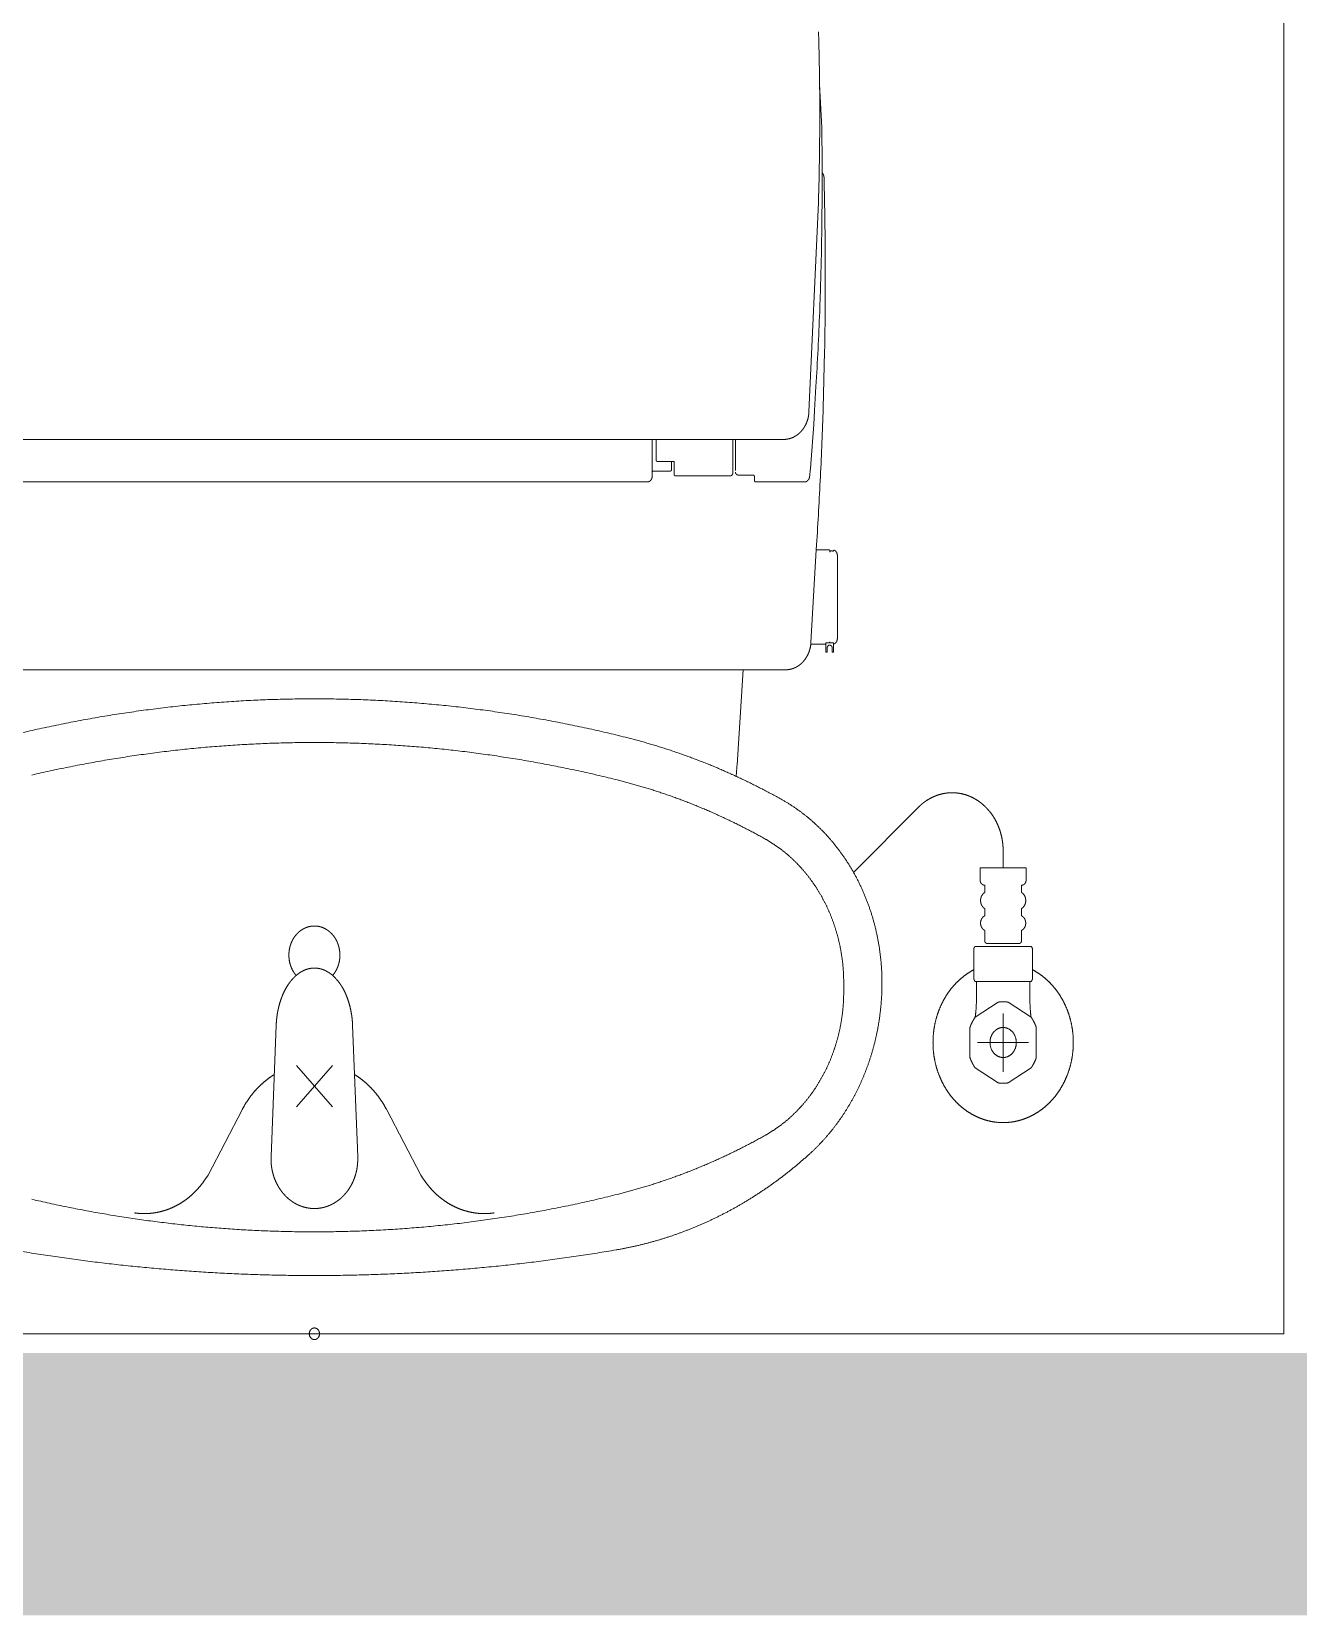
# Model space of a CAD drawing. Header units: millimetres. Extents: x -376000 to 292178, y -193032 to 188048.
# Drawn here: x -133282 to -132847, y -108181 to -107638 of the extents above; entities that cross this region are included whole.
import ezdxf

# ---------------------------------------------------------------- set-up
doc = ezdxf.new("R2010")
doc.units = ezdxf.units.MM
doc.layers.add('02_既存平面-内部建具・サッシ', color=7, linetype='Continuous', lineweight=18)
doc.layers.add('_区分表-C_A：塗（壁）-2 (2D)', color=7, linetype='Continuous', lineweight=5)
doc.layers.add('03_0.15', color=7, linetype='Continuous', lineweight=15, true_color=0x990099)
doc.layers.add('08_ハッチ・色', color=7, linetype='Continuous', lineweight=5, true_color=0x888888)

# ---------------------------------------------------------------- blocks, each defined once
blk = doc.blocks.new('グループ-417')
at = {"layer": '03_0.15'}
for p, q in [((-133010.69, -107670.88), (-133011.42, -107655.86)), ((-133010.57, -107680.87), (-133010.62, -107673.41)), ((-133010.57, -107681.86), (-133010.57, -107680.87)), ((-133010.57, -107685.29), (-133010.57, -107681.86)), ((-133010.57, -107686.27), (-133010.57, -107685.29)), ((-133010.56, -107689.71), (-133010.57, -107686.27)), ((-133015.07, -107768.31), (-133011.83, -107696.53)), ((-133010.15, -107767.04), (-133009.7, -107747.59)), ((-133013.2, -107767.86), (-133012.67, -107759.58)), ((-133013.38, -107772.56), (-133013.2, -107767.86)), ((-133014.41, -107786.06), (-133013.38, -107772.56)), ((-133023.81, -107777.73), (-133345.6, -107777.73)), ((-133068.83, -107777.73), (-133068.83, -107790.31)), ((-133067.45, -107784.83), (-133067.45, -107777.73)), ((-133041.2, -107789.22), (-133041.2, -107777.73)), ((-133040.29, -107785.3), (-133040.26, -107781.38)), ((-133040.26, -107781.38), (-133040.26, -107777.73)), ((-133061.33, -107785.33), (-133067.02, -107785.33)), ((-133062.2, -107788.06), (-133062.2, -107785.33)), ((-133061.33, -107789.72), (-133061.33, -107785.33)), ((-133040.29, -107785.3), (-133040.29, -107786.34)), ((-133040.29, -107786.34), (-133040.29, -107787.16)), ((-133040.29, -107787.16), (-133040.28, -107788.37)), ((-133184.7, -107792.31), (-133300.2, -107792.31)), ((-133070.58, -107792.31), (-133184.7, -107792.31)), ((-133068.39, -107788.56), (-133062.64, -107788.56)), ((-133042.08, -107790.22), (-133060.89, -107790.22)), ((-133039.4, -107789.93), (-133034.2, -107789.96)), ((-133033.77, -107790.46), (-133033.77, -107791.8)), ((-133016.61, -107792.3), (-133033.33, -107792.3)), ((-133012.55, -107815.53), (-133012.46, -107813.9)), ((-133014.39, -107847.41), (-133012.55, -107815.53)), ((-133012.55, -107815.53), (-133008.22, -107815.53)), ((-133007.95, -107815.82), (-133007.95, -107816.33)), ((-133007.52, -107815.98), (-133007.08, -107815.98)), ((-133005.33, -107817.52), (-133005.33, -107845.99)), ((-133009.27, -107847.49), (-133008.22, -107847.49)), ((-133009.27, -107847.49), (-133009.27, -107847.98)), ((-133007.08, -107847.49), (-133007.69, -107847.49)), ((-133006.64, -107847.92), (-133006.64, -107847.42)), ((-133009.27, -107847.98), (-133014.44, -107847.98)), ((-133009.27, -107847.98), (-133009.27, -107850.65)), ((-133009.27, -107850.65), (-133008.83, -107850.65)), ((-133008.83, -107850.65), (-133008.83, -107849.28)), ((-133007.08, -107849.28), (-133007.08, -107850.65)), ((-133007.08, -107850.65), (-133006.64, -107850.65)), ((-133006.64, -107850.65), (-133006.64, -107847.92)), ((-133306.42, -107856.72), (-133184.7, -107856.72)), ((-133184.7, -107856.72), (-133023.12, -107856.72)), ((-133039.75, -107889.32), (-133037.67, -107856.72)), ((-132999.77, -107926.21), (-132977.52, -107903.85)), ((-132948.46, -107918.85), (-132948.46, -107924.6)), ((-132956.34, -107928.85), (-132956.34, -107924.6)), ((-132940.59, -107924.6), (-132956.34, -107924.6)), ((-132940.59, -107928.85), (-132940.59, -107924.6)), ((-132954.8, -107933.09), (-132954.8, -107930.59)), ((-132942.12, -107933.09), (-132942.12, -107930.59)), ((-132954.8, -107941.08), (-132954.8, -107938.58)), ((-132942.12, -107941.08), (-132942.12, -107938.58)), ((-132954.8, -107949.57), (-132954.8, -107946.07)), ((-132943.12, -107950.57), (-132953.8, -107950.57)), ((-132942.12, -107949.57), (-132942.12, -107946.07)), ((-132958.52, -107962.77), (-132958.52, -107952.35)), ((-132954.24, -107951.57), (-132958.14, -107951.57)), ((-132942.69, -107951.57), (-132954.24, -107951.57)), ((-132938.78, -107951.57), (-132942.69, -107951.57)), ((-132938.4, -107962.77), (-132938.4, -107952.35)), ((-133003.15, -107967.05), (-133003.15, -107964.05)), ((-132938.78, -107963.55), (-132958.14, -107963.55)), ((-132957.63, -107969.34), (-132957.63, -107963.55)), ((-132939.29, -107969.43), (-132939.29, -107963.55)), ((-132958.03, -107975.84), (-132950.21, -107970.69)), ((-132946.71, -107970.69), (-132938.89, -107975.84)), ((-132948.46, -107994.55), (-132948.46, -107974.58)), ((-133197.81, -107978.6), (-133199.57, -108023.72)), ((-133171.61, -107978.6), (-133169.85, -108023.72)), ((-132959.84, -107989.72), (-132959.84, -107979.34)), ((-132937.09, -107979.34), (-132937.09, -107989.72)), ((-132939.71, -107984.56), (-132957.21, -107984.56)), ((-133178.52, -107992.45), (-133190.9, -108006.57)), ((-133178.52, -108006.57), (-133190.9, -107992.45)), ((-132950.21, -107998.37), (-132958.09, -107993.18)), ((-132938.84, -107993.18), (-132946.71, -107998.37)), ((-133209.51, -108007.59), (-133221.2, -108029.97)), ((-133159.91, -108007.59), (-133148.22, -108029.97)), ((-133221.2, -108029.97), (-133222.06, -108031.26)), ((-133148.22, -108029.97), (-133147.36, -108031.26))]:
    blk.add_line(p, q, dxfattribs=at)
at = {"layer": '03_0.15', "flags": 128}
for points in [[(-133011.42, -107655.86, 0.002353), (-133011.56, -107646.88, 0.002353), (-133011.79, -107637.91)], [(-133011.83, -107696.53, 0.00533), (-133011.41, -107676.2, 0.005329), (-133011.42, -107655.86)], [(-133010.62, -107673.41, 0.003761), (-133010.65, -107672.15, 0.003762), (-133010.69, -107670.88)], [(-133011.39, -107734, 0.004655), (-133010.77, -107711.86, 0.004654), (-133010.56, -107689.71)], [(-133009.7, -107747.59, 0.005404), (-133009.48, -107717.8, 0.005404), (-133009.9, -107688.01)], [(-133012.67, -107759.58, 0.002602), (-133011.96, -107746.79, 0.002601), (-133011.39, -107734)], [(-133012.46, -107813.9, 0.003334), (-133011.15, -107790.48, 0.003333), (-133010.15, -107767.04)], [(-133014.88, -107790.6, 0.005928), (-133014.62, -107788.33, 0.005919), (-133014.41, -107786.06)], [(-133040.07, -107893.23, 0.0036), (-133039.9, -107891.28, 0.003598), (-133039.75, -107889.32)]]:
    blk.add_lwpolyline(points, format="xyb", dxfattribs=at)
at = {"layer": '03_0.15'}
for points, knots in [([(-133009.9, -107688.01), (-133009.9, -107687.89), (-133009.93, -107687.65), (-133009.97, -107687.41), (-133010.04, -107687.18), (-133010.13, -107686.95), (-133010.23, -107686.74), (-133010.35, -107686.54), (-133010.49, -107686.35), (-133010.57, -107686.27)], [0, 0, 0, 0.125008, 0.250014, 0.375019, 0.500022, 0.625022, 0.750019, 0.875011, 1, 1, 1]), ([(-133023.81, -107777.73), (-133023.39, -107777.73), (-133022.98, -107777.69), (-133022.57, -107777.64), (-133022.16, -107777.55), (-133021.75, -107777.47), (-133021.36, -107777.33), (-133020.96, -107777.2), (-133020.57, -107777.03), (-133020.19, -107776.85), (-133019.82, -107776.64), (-133019.45, -107776.42), (-133019.1, -107776.17), (-133018.75, -107775.91), (-133018.43, -107775.62), (-133018.1, -107775.33), (-133017.8, -107775), (-133017.5, -107774.68), (-133017.22, -107774.32), (-133016.95, -107773.97), (-133016.71, -107773.58), (-133016.47, -107773.2), (-133016.26, -107772.79), (-133016.05, -107772.38), (-133015.87, -107771.96), (-133015.7, -107771.53), (-133015.56, -107771.08), (-133015.42, -107770.64), (-133015.32, -107770.18), (-133015.22, -107769.72), (-133015.16, -107769.25), (-133015.1, -107768.78), (-133015.07, -107768.31)], [0, 0, 0, 0.062489, 0.062489, 0.124979, 0.124979, 0.18747, 0.18747, 0.249961, 0.249961, 0.312455, 0.312455, 0.37495, 0.37495, 0.437447, 0.437447, 0.499946, 0.499946, 0.562447, 0.562447, 0.62495, 0.62495, 0.687455, 0.687455, 0.749962, 0.749962, 0.81247, 0.81247, 0.874979, 0.874979, 0.937489, 0.937489, 1, 1, 1]), ([(-133067.45, -107784.83), (-133067.45, -107784.86), (-133067.45, -107784.91), (-133067.44, -107784.96), (-133067.43, -107785), (-133067.41, -107785.05), (-133067.39, -107785.09), (-133067.37, -107785.13), (-133067.34, -107785.17), (-133067.31, -107785.2), (-133067.28, -107785.24), (-133067.24, -107785.26), (-133067.2, -107785.29), (-133067.16, -107785.3), (-133067.12, -107785.32), (-133067.08, -107785.33), (-133067.04, -107785.33), (-133067.02, -107785.33)], [0, 0, 0, 0.062511, 0.125021, 0.18753, 0.250039, 0.312546, 0.375051, 0.437555, 0.500056, 0.562555, 0.625052, 0.687547, 0.750041, 0.812532, 0.875022, 0.937511, 1, 1, 1]), ([(-133070.58, -107792.31), (-133070.49, -107792.31), (-133070.32, -107792.29), (-133070.15, -107792.25), (-133069.99, -107792.19), (-133069.83, -107792.12), (-133069.68, -107792.02), (-133069.53, -107791.91), (-133069.4, -107791.79), (-133069.28, -107791.65), (-133069.17, -107791.5), (-133069.08, -107791.34), (-133068.99, -107791.16), (-133068.93, -107790.98), (-133068.88, -107790.79), (-133068.84, -107790.6), (-133068.83, -107790.41), (-133068.83, -107790.31)], [0, 0, 0, 0.062489, 0.124978, 0.187468, 0.249959, 0.312453, 0.374948, 0.437445, 0.499944, 0.562445, 0.624949, 0.687454, 0.749961, 0.81247, 0.874979, 0.937489, 1, 1, 1]), ([(-133068.39, -107788.56), (-133068.41, -107788.56), (-133068.46, -107788.56), (-133068.5, -107788.57), (-133068.54, -107788.59), (-133068.58, -107788.61), (-133068.62, -107788.63), (-133068.65, -107788.66), (-133068.69, -107788.69), (-133068.72, -107788.72), (-133068.74, -107788.76), (-133068.77, -107788.8), (-133068.79, -107788.84), (-133068.8, -107788.89), (-133068.82, -107788.94), (-133068.82, -107788.99), (-133068.83, -107789.03), (-133068.83, -107789.06)], [0, 0, 0, 0.062489, 0.124978, 0.187468, 0.249959, 0.312453, 0.374948, 0.437445, 0.499944, 0.562445, 0.624949, 0.687454, 0.749961, 0.81247, 0.874979, 0.937489, 1, 1, 1]), ([(-133062.64, -107788.56), (-133062.62, -107788.56), (-133062.58, -107788.55), (-133062.54, -107788.54), (-133062.5, -107788.53), (-133062.46, -107788.51), (-133062.42, -107788.49), (-133062.38, -107788.46), (-133062.35, -107788.43), (-133062.32, -107788.4), (-133062.29, -107788.36), (-133062.27, -107788.32), (-133062.25, -107788.27), (-133062.23, -107788.23), (-133062.22, -107788.18), (-133062.21, -107788.13), (-133062.2, -107788.08), (-133062.2, -107788.06)], [0, 0, 0, 0.062489, 0.124978, 0.187468, 0.249959, 0.312453, 0.374948, 0.437445, 0.499944, 0.562445, 0.624949, 0.687454, 0.749961, 0.81247, 0.874979, 0.937489, 1, 1, 1]), ([(-133061.33, -107789.72), (-133061.33, -107789.74), (-133061.33, -107789.79), (-133061.32, -107789.84), (-133061.3, -107789.89), (-133061.29, -107789.93), (-133061.27, -107789.97), (-133061.24, -107790.02), (-133061.22, -107790.05), (-133061.19, -107790.09), (-133061.15, -107790.12), (-133061.12, -107790.15), (-133061.08, -107790.17), (-133061.04, -107790.19), (-133061, -107790.2), (-133060.96, -107790.21), (-133060.91, -107790.22), (-133060.89, -107790.22)], [0, 0, 0, 0.062511, 0.125021, 0.18753, 0.250039, 0.312546, 0.375051, 0.437555, 0.500056, 0.562555, 0.625052, 0.687547, 0.750041, 0.812532, 0.875022, 0.937511, 1, 1, 1]), ([(-133042.08, -107790.22), (-133042.04, -107790.22), (-133041.95, -107790.21), (-133041.87, -107790.19), (-133041.78, -107790.16), (-133041.7, -107790.12), (-133041.63, -107790.08), (-133041.56, -107790.02), (-133041.49, -107789.96), (-133041.43, -107789.89), (-133041.38, -107789.81), (-133041.33, -107789.73), (-133041.29, -107789.65), (-133041.25, -107789.56), (-133041.23, -107789.46), (-133041.21, -107789.37), (-133041.2, -107789.27), (-133041.2, -107789.22)], [0, 0, 0, 0.062489, 0.124978, 0.187468, 0.249959, 0.312453, 0.374948, 0.437445, 0.499944, 0.562445, 0.624949, 0.687454, 0.749961, 0.81247, 0.874979, 0.937489, 1, 1, 1]), ([(-133040.27, -107788.94), (-133040.27, -107788.99), (-133040.26, -107789.09), (-133040.25, -107789.18), (-133040.22, -107789.27), (-133040.19, -107789.36), (-133040.15, -107789.45), (-133040.1, -107789.53), (-133040.05, -107789.61), (-133039.99, -107789.67), (-133039.92, -107789.74), (-133039.85, -107789.79), (-133039.77, -107789.84), (-133039.7, -107789.87), (-133039.61, -107789.9), (-133039.53, -107789.92), (-133039.45, -107789.93), (-133039.4, -107789.93)], [0, 0, 0, 0.062511, 0.125021, 0.18753, 0.250038, 0.312545, 0.375051, 0.437554, 0.500055, 0.562555, 0.625052, 0.687547, 0.75004, 0.812532, 0.875022, 0.937511, 1, 1, 1]), ([(-133033.77, -107790.46), (-133033.77, -107790.44), (-133033.77, -107790.39), (-133033.78, -107790.34), (-133033.79, -107790.29), (-133033.81, -107790.25), (-133033.83, -107790.2), (-133033.85, -107790.16), (-133033.88, -107790.12), (-133033.91, -107790.09), (-133033.94, -107790.06), (-133033.98, -107790.03), (-133034.02, -107790.01), (-133034.06, -107789.99), (-133034.1, -107789.98), (-133034.14, -107789.97), (-133034.18, -107789.96), (-133034.2, -107789.96)], [0, 0, 0, 0.062511, 0.125021, 0.18753, 0.250039, 0.312545, 0.375051, 0.437554, 0.500056, 0.562555, 0.625052, 0.687547, 0.75004, 0.812532, 0.875022, 0.937511, 1, 1, 1]), ([(-133033.77, -107791.8), (-133033.77, -107791.83), (-133033.76, -107791.88), (-133033.75, -107791.93), (-133033.74, -107791.97), (-133033.73, -107792.02), (-133033.71, -107792.06), (-133033.68, -107792.1), (-133033.65, -107792.14), (-133033.62, -107792.18), (-133033.59, -107792.21), (-133033.55, -107792.23), (-133033.52, -107792.26), (-133033.48, -107792.28), (-133033.44, -107792.29), (-133033.39, -107792.3), (-133033.35, -107792.3), (-133033.33, -107792.3)], [0, 0, 0, 0.062511, 0.125021, 0.18753, 0.250039, 0.312546, 0.375051, 0.437555, 0.500056, 0.562555, 0.625052, 0.687547, 0.750041, 0.812532, 0.875022, 0.937511, 1, 1, 1]), ([(-133016.61, -107792.3), (-133016.53, -107792.3), (-133016.38, -107792.29), (-133016.22, -107792.26), (-133016.07, -107792.21), (-133015.93, -107792.15), (-133015.79, -107792.07), (-133015.65, -107791.98), (-133015.53, -107791.88), (-133015.41, -107791.76), (-133015.3, -107791.63), (-133015.2, -107791.49), (-133015.11, -107791.35), (-133015.04, -107791.19), (-133014.98, -107791.03), (-133014.93, -107790.86), (-133014.89, -107790.68), (-133014.88, -107790.6)], [0, 0, 0, 0.06249, 0.124981, 0.187472, 0.249964, 0.312458, 0.374953, 0.43745, 0.499949, 0.56245, 0.624953, 0.687457, 0.749963, 0.812471, 0.87498, 0.937489, 1, 1, 1]), ([(-133007.95, -107815.82), (-133007.95, -107815.81), (-133007.96, -107815.78), (-133007.96, -107815.75), (-133007.97, -107815.72), (-133007.98, -107815.7), (-133007.99, -107815.67), (-133008.01, -107815.65), (-133008.02, -107815.62), (-133008.04, -107815.6), (-133008.06, -107815.58), (-133008.08, -107815.57), (-133008.1, -107815.55), (-133008.13, -107815.54), (-133008.15, -107815.53), (-133008.18, -107815.53), (-133008.2, -107815.53), (-133008.22, -107815.53)], [0, 0, 0, 0.062511, 0.125021, 0.18753, 0.250039, 0.312546, 0.375051, 0.437555, 0.500056, 0.562555, 0.625052, 0.687547, 0.750041, 0.812532, 0.875022, 0.937511, 1, 1, 1]), ([(-133007.85, -107816.08), (-133007.86, -107816.09), (-133007.88, -107816.12), (-133007.9, -107816.15), (-133007.92, -107816.18), (-133007.93, -107816.21), (-133007.94, -107816.24), (-133007.95, -107816.28), (-133007.95, -107816.32), (-133007.95, -107816.33)], [0, 0, 0, 0.124985, 0.249975, 0.374971, 0.499971, 0.624974, 0.749981, 0.87499, 1, 1, 1]), ([(-133007.52, -107815.98), (-133007.56, -107815.98), (-133007.65, -107815.99), (-133007.73, -107816.02), (-133007.81, -107816.06), (-133007.85, -107816.08)], [0, 0, 0, 0.249988, 0.49998, 0.749983, 1, 1, 1]), ([(-133006.26, -107815.76), (-133006.27, -107815.75), (-133006.3, -107815.74), (-133006.33, -107815.73), (-133006.37, -107815.72), (-133006.4, -107815.73), (-133006.43, -107815.73), (-133006.47, -107815.74), (-133006.5, -107815.76), (-133006.52, -107815.77), (-133006.55, -107815.8), (-133006.57, -107815.82), (-133006.6, -107815.85), (-133006.61, -107815.89), (-133006.63, -107815.92), (-133006.64, -107815.96), (-133006.64, -107815.99), (-133006.64, -107816.01)], [0, 0, 0, 0.062495, 0.124987, 0.187478, 0.249968, 0.312458, 0.374949, 0.437441, 0.499937, 0.562435, 0.624936, 0.687441, 0.749949, 0.812459, 0.874971, 0.937485, 1, 1, 1]), ([(-133005.33, -107817.52), (-133005.33, -107817.39), (-133005.36, -107817.12), (-133005.42, -107816.86), (-133005.52, -107816.61), (-133005.64, -107816.38), (-133005.79, -107816.17), (-133005.96, -107815.98), (-133006.15, -107815.82), (-133006.26, -107815.76)], [0, 0, 0, 0.125015, 0.250028, 0.375038, 0.500044, 0.625043, 0.750036, 0.875021, 1, 1, 1]), ([(-133008.22, -107847.49), (-133008.2, -107847.48), (-133008.18, -107847.48), (-133008.15, -107847.48), (-133008.13, -107847.47), (-133008.1, -107847.45), (-133008.08, -107847.44), (-133008.06, -107847.42), (-133008.04, -107847.4), (-133008.02, -107847.38), (-133008, -107847.36), (-133007.99, -107847.33), (-133007.98, -107847.31), (-133007.97, -107847.28), (-133007.96, -107847.25), (-133007.96, -107847.22), (-133007.95, -107847.19), (-133007.95, -107847.18)], [0, 0, 0, 0.062489, 0.124978, 0.187468, 0.249959, 0.312453, 0.374948, 0.437445, 0.499944, 0.562446, 0.62495, 0.687455, 0.749962, 0.81247, 0.87498, 0.93749, 1, 1, 1]), ([(-133007.95, -107847.18), (-133007.95, -107847.19), (-133007.95, -107847.22), (-133007.95, -107847.25), (-133007.94, -107847.28), (-133007.93, -107847.31), (-133007.92, -107847.33), (-133007.9, -107847.36), (-133007.89, -107847.38), (-133007.87, -107847.4), (-133007.85, -107847.42), (-133007.83, -107847.44), (-133007.81, -107847.45), (-133007.78, -107847.47), (-133007.76, -107847.48), (-133007.73, -107847.48), (-133007.7, -107847.48), (-133007.69, -107847.49)], [0, 0, 0, 0.06251, 0.12502, 0.18753, 0.250038, 0.312545, 0.37505, 0.437554, 0.500056, 0.562555, 0.625052, 0.687547, 0.750041, 0.812532, 0.875022, 0.937511, 1, 1, 1]), ([(-133007.08, -107847.49), (-133006.97, -107847.49), (-133006.75, -107847.45), (-133006.64, -107847.42)], [0, 0, 0, 0.499996, 1, 1, 1]), ([(-133006.64, -107847.92), (-133006.5, -107847.88), (-133006.24, -107847.75), (-133006, -107847.56), (-133005.78, -107847.34), (-133005.61, -107847.08), (-133005.47, -107846.79), (-133005.38, -107846.48), (-133005.33, -107846.15), (-133005.33, -107845.99)], [0, 0, 0, 0.12497, 0.249947, 0.374935, 0.499933, 0.62494, 0.749955, 0.874976, 1, 1, 1]), ([(-133023.12, -107856.72), (-133022.73, -107856.72), (-133022.34, -107856.68), (-133021.94, -107856.64), (-133021.55, -107856.56), (-133021.16, -107856.48), (-133020.78, -107856.35), (-133020.4, -107856.23), (-133020.03, -107856.07), (-133019.66, -107855.92), (-133019.31, -107855.72), (-133018.95, -107855.52), (-133018.61, -107855.29), (-133018.27, -107855.06), (-133017.63, -107854.52), (-133017.04, -107853.93), (-133016.5, -107853.27), (-133016.01, -107852.56), (-133015.58, -107851.8), (-133015.21, -107851.01), (-133014.9, -107850.17), (-133014.66, -107849.31), (-133014.49, -107848.43), (-133014.44, -107847.98)], [0, 0, 0, 0.06249, 0.06249, 0.12498, 0.12498, 0.187471, 0.187471, 0.249964, 0.249964, 0.312457, 0.312457, 0.374953, 0.374953, 0.43745, 0.499949, 0.562449, 0.624952, 0.687457, 0.749963, 0.812471, 0.87498, 0.937489, 1, 1, 1]), ([(-133007.08, -107849.28), (-133007.08, -107849.23), (-133007.09, -107849.14), (-133007.1, -107849.04), (-133007.13, -107848.95), (-133007.16, -107848.86), (-133007.2, -107848.77), (-133007.25, -107848.69), (-133007.31, -107848.61), (-133007.37, -107848.54), (-133007.43, -107848.48), (-133007.5, -107848.43), (-133007.58, -107848.38), (-133007.66, -107848.34), (-133007.74, -107848.31), (-133007.83, -107848.29), (-133007.91, -107848.28), (-133008, -107848.28), (-133008.08, -107848.29), (-133008.17, -107848.31), (-133008.25, -107848.34), (-133008.33, -107848.38), (-133008.4, -107848.43), (-133008.48, -107848.48), (-133008.54, -107848.54), (-133008.6, -107848.61), (-133008.66, -107848.69), (-133008.71, -107848.77), (-133008.75, -107848.86), (-133008.78, -107848.95), (-133008.8, -107849.04), (-133008.82, -107849.14), (-133008.83, -107849.23), (-133008.83, -107849.28)], [0, 0, 0, 0.031255, 0.06251, 0.093765, 0.125019, 0.156273, 0.187526, 0.218777, 0.250028, 0.281278, 0.312526, 0.343774, 0.37502, 0.406266, 0.437511, 0.468756, 0.5, 0.531244, 0.562489, 0.593734, 0.62498, 0.656226, 0.687474, 0.718722, 0.749972, 0.781223, 0.812474, 0.843727, 0.874981, 0.906235, 0.93749, 0.968745, 1, 1, 1]), ([(-133184.71, -107866.67), (-133211.62, -107866.68), (-133238.38, -107869.98), (-133265.14, -107873.29), (-133291.43, -107879.86)], [0, 0, 0, 0.499998, 0.499998, 1, 1, 1]), ([(-133077.99, -107879.86), (-133104.28, -107873.29), (-133131.04, -107869.98), (-133157.8, -107866.68), (-133184.71, -107866.67)], [0, 0, 0, 0.500002, 0.500002, 1, 1, 1]), ([(-133024.23, -107901.32), (-133037.05, -107894.12), (-133050.54, -107888.73), (-133064.03, -107883.35), (-133077.99, -107879.86)], [0, 0, 0, 0.500008, 0.500008, 1, 1, 1]), ([(-133080.8, -107894.49), (-133105.52, -107888.32), (-133130.67, -107885.1), (-133155.82, -107881.89), (-133181.12, -107881.67), (-133206.43, -107881.46), (-133231.61, -107884.25), (-133256.8, -107887.04), (-133281.6, -107892.8)], [0, 0, 0, 0.250001, 0.250001, 0.5, 0.5, 0.749999, 0.749999, 1, 1, 1]), ([(-133030.02, -107914.77), (-133042.14, -107907.97), (-133054.87, -107902.88), (-133067.62, -107897.79), (-133080.8, -107894.49)], [0, 0, 0, 0.500008, 0.500008, 1, 1, 1]), ([(-132990.02, -107964.05), (-132990.02, -107959.18), (-132990.62, -107954.35), (-132991.21, -107949.53), (-132992.38, -107944.84), (-132993.55, -107940.16), (-132995.29, -107935.7), (-132997.02, -107931.25), (-132999.27, -107927.11), (-133001.53, -107922.97), (-133004.27, -107919.23), (-133007, -107915.49), (-133010.17, -107912.22), (-133013.33, -107908.95), (-133016.87, -107906.21), (-133020.4, -107903.48), (-133024.23, -107901.32)], [0, 0, 0, 0.125016, 0.125016, 0.25003, 0.25003, 0.375041, 0.375041, 0.500047, 0.500047, 0.625046, 0.625046, 0.750038, 0.750038, 0.875023, 0.875023, 1, 1, 1]), ([(-132948.46, -107918.85), (-132948.46, -107917.42), (-132948.64, -107916), (-132948.82, -107914.58), (-132949.17, -107913.2), (-132949.53, -107911.83), (-132950.05, -107910.53), (-132950.58, -107909.22), (-132951.26, -107908.02), (-132951.94, -107906.81), (-132952.76, -107905.73), (-132953.59, -107904.65), (-132954.54, -107903.72), (-132955.49, -107902.78), (-132956.55, -107902.01), (-132957.61, -107901.24), (-132958.75, -107900.65), (-132959.9, -107900.06), (-132961.1, -107899.66), (-132962.31, -107899.26), (-132963.55, -107899.06), (-132964.8, -107898.87), (-132966.05, -107898.88), (-132967.31, -107898.88), (-132968.55, -107899.09), (-132969.79, -107899.31), (-132970.99, -107899.72), (-132972.2, -107900.13), (-132973.34, -107900.74), (-132974.48, -107901.34), (-132975.53, -107902.12), (-132976.58, -107902.91), (-132977.52, -107903.85)], [0, 0, 0, 0.062516, 0.062516, 0.125031, 0.125031, 0.187545, 0.187545, 0.250055, 0.250055, 0.312563, 0.312563, 0.375066, 0.375066, 0.437565, 0.437565, 0.500061, 0.500061, 0.562554, 0.562554, 0.625044, 0.625044, 0.687533, 0.687533, 0.750021, 0.750021, 0.812512, 0.812512, 0.875004, 0.875004, 0.9375, 0.9375, 1, 1, 1]), ([(-133003.15, -107964.05), (-133003.15, -107960.22), (-133003.61, -107956.43), (-133004.08, -107952.64), (-133005, -107948.96), (-133005.92, -107945.28), (-133007.28, -107941.78), (-133008.64, -107938.28), (-133010.42, -107935.03), (-133012.19, -107931.77), (-133014.34, -107928.84), (-133016.49, -107925.9), (-133018.98, -107923.33), (-133021.46, -107920.76), (-133024.24, -107918.61), (-133027.01, -107916.46), (-133030.02, -107914.77)], [0, 0, 0, 0.125016, 0.125016, 0.25003, 0.25003, 0.375041, 0.375041, 0.500047, 0.500047, 0.625046, 0.625046, 0.750038, 0.750038, 0.875023, 0.875023, 1, 1, 1]), ([(-132956.34, -107928.85), (-132956.34, -107928.93), (-132956.32, -107929.1), (-132956.29, -107929.27), (-132956.25, -107929.44), (-132956.19, -107929.59), (-132956.12, -107929.75), (-132956.04, -107929.89), (-132955.94, -107930.02), (-132955.83, -107930.14), (-132955.72, -107930.25), (-132955.59, -107930.35), (-132955.46, -107930.43), (-132955.32, -107930.49), (-132955.18, -107930.54), (-132955.03, -107930.58), (-132954.88, -107930.59), (-132954.8, -107930.59)], [0, 0, 0, 0.062511, 0.125021, 0.18753, 0.250039, 0.312546, 0.375051, 0.437555, 0.500056, 0.562555, 0.625052, 0.687547, 0.750041, 0.812532, 0.875022, 0.937511, 1, 1, 1]), ([(-132942.12, -107930.59), (-132942.04, -107930.59), (-132941.89, -107930.58), (-132941.74, -107930.54), (-132941.6, -107930.49), (-132941.46, -107930.43), (-132941.33, -107930.35), (-132941.2, -107930.25), (-132941.09, -107930.14), (-132940.98, -107930.02), (-132940.89, -107929.89), (-132940.8, -107929.75), (-132940.73, -107929.59), (-132940.67, -107929.44), (-132940.63, -107929.27), (-132940.6, -107929.1), (-132940.59, -107928.93), (-132940.59, -107928.85)], [0, 0, 0, 0.062489, 0.124978, 0.187468, 0.249959, 0.312453, 0.374948, 0.437445, 0.499944, 0.562445, 0.624949, 0.687454, 0.749961, 0.81247, 0.874979, 0.937489, 1, 1, 1]), ([(-132954.8, -107933.09), (-132954.96, -107933.19), (-132955.25, -107933.45), (-132955.51, -107933.74), (-132955.74, -107934.07), (-132955.92, -107934.43), (-132956.06, -107934.81), (-132956.16, -107935.22), (-132956.2, -107935.63), (-132956.2, -107936.05), (-132956.16, -107936.46), (-132956.06, -107936.86), (-132955.92, -107937.25), (-132955.74, -107937.61), (-132955.51, -107937.94), (-132955.25, -107938.23), (-132954.96, -107938.48), (-132954.8, -107938.58)], [0, 0, 0, 0.06249, 0.124983, 0.18748, 0.249979, 0.312482, 0.374987, 0.437493, 0.5, 0.562507, 0.625013, 0.687518, 0.750021, 0.81252, 0.875017, 0.93751, 1, 1, 1]), ([(-132942.12, -107938.58), (-132941.96, -107938.48), (-132941.67, -107938.23), (-132941.41, -107937.94), (-132941.18, -107937.61), (-132941, -107937.25), (-132940.86, -107936.86), (-132940.76, -107936.46), (-132940.72, -107936.05), (-132940.72, -107935.63), (-132940.76, -107935.22), (-132940.86, -107934.81), (-132941, -107934.43), (-132941.18, -107934.07), (-132941.41, -107933.74), (-132941.67, -107933.45), (-132941.96, -107933.19), (-132942.12, -107933.09)], [0, 0, 0, 0.06249, 0.124983, 0.18748, 0.249979, 0.312482, 0.374987, 0.437493, 0.5, 0.562507, 0.625013, 0.687518, 0.750021, 0.81252, 0.875017, 0.93751, 1, 1, 1]), ([(-133178.44, -107961.54), (-133178, -107961.01), (-133177.62, -107960.42), (-133177.24, -107959.82), (-133176.95, -107959.17), (-133176.65, -107958.52), (-133176.44, -107957.83), (-133176.23, -107957.14), (-133176.11, -107956.42), (-133175.99, -107955.7), (-133175.97, -107954.97), (-133175.94, -107954.23), (-133176.01, -107953.51), (-133176.08, -107952.78), (-133176.24, -107952.07), (-133176.4, -107951.36), (-133176.65, -107950.68), (-133176.9, -107950.01), (-133177.23, -107949.38), (-133177.56, -107948.76), (-133177.97, -107948.19), (-133178.38, -107947.63), (-133178.86, -107947.14), (-133179.34, -107946.65), (-133179.87, -107946.24), (-133180.41, -107945.84), (-133180.99, -107945.53), (-133181.57, -107945.21), (-133182.18, -107945), (-133182.8, -107944.79), (-133183.43, -107944.68), (-133184.07, -107944.58), (-133184.71, -107944.58), (-133185.35, -107944.58), (-133185.99, -107944.68), (-133186.62, -107944.79), (-133187.24, -107945), (-133187.85, -107945.21), (-133188.43, -107945.53), (-133189.01, -107945.84), (-133189.55, -107946.24), (-133190.08, -107946.65), (-133190.56, -107947.14), (-133191.04, -107947.63), (-133191.45, -107948.19), (-133191.86, -107948.76), (-133192.19, -107949.38), (-133192.52, -107950.01), (-133192.77, -107950.68), (-133193.02, -107951.36), (-133193.18, -107952.07), (-133193.34, -107952.78), (-133193.41, -107953.51), (-133193.48, -107954.23), (-133193.45, -107954.97), (-133193.43, -107955.7), (-133193.31, -107956.42), (-133193.19, -107957.14), (-133192.98, -107957.83), (-133192.77, -107958.52), (-133192.47, -107959.17), (-133192.18, -107959.82), (-133191.8, -107960.42), (-133191.42, -107961.01), (-133190.98, -107961.54)], [0, 0, 0, 0.03125, 0.03125, 0.062502, 0.062502, 0.093755, 0.093755, 0.125009, 0.125009, 0.156265, 0.156265, 0.18752, 0.18752, 0.218775, 0.218775, 0.250029, 0.250029, 0.281281, 0.281281, 0.312532, 0.312532, 0.343781, 0.343781, 0.375028, 0.375028, 0.406273, 0.406273, 0.437517, 0.437517, 0.468759, 0.468759, 0.5, 0.5, 0.531241, 0.531241, 0.562483, 0.562483, 0.593727, 0.593727, 0.624972, 0.624972, 0.656219, 0.656219, 0.687468, 0.687468, 0.718719, 0.718719, 0.749971, 0.749971, 0.781225, 0.781225, 0.81248, 0.81248, 0.843735, 0.843735, 0.874991, 0.874991, 0.906245, 0.906245, 0.937498, 0.937498, 0.96875, 0.96875, 1, 1, 1]), ([(-132954.8, -107941.08), (-132954.96, -107941.16), (-132955.25, -107941.38), (-132955.51, -107941.63), (-132955.73, -107941.93), (-132955.92, -107942.26), (-132956.06, -107942.62), (-132956.16, -107942.99), (-132956.2, -107943.38), (-132956.2, -107943.77), (-132956.16, -107944.16), (-132956.06, -107944.54), (-132955.92, -107944.9), (-132955.73, -107945.23), (-132955.51, -107945.52), (-132955.25, -107945.78), (-132954.96, -107945.99), (-132954.8, -107946.07)], [0, 0, 0, 0.062488, 0.12498, 0.187476, 0.249976, 0.312478, 0.374984, 0.437492, 0.5, 0.562508, 0.625016, 0.687522, 0.750024, 0.812524, 0.87502, 0.937512, 1, 1, 1]), ([(-132942.12, -107946.07), (-132941.96, -107945.99), (-132941.67, -107945.78), (-132941.41, -107945.52), (-132941.19, -107945.23), (-132941, -107944.9), (-132940.86, -107944.54), (-132940.77, -107944.16), (-132940.72, -107943.77), (-132940.72, -107943.38), (-132940.77, -107942.99), (-132940.86, -107942.62), (-132941, -107942.26), (-132941.19, -107941.93), (-132941.41, -107941.63), (-132941.67, -107941.38), (-132941.96, -107941.16), (-132942.12, -107941.08)], [0, 0, 0, 0.062488, 0.12498, 0.187476, 0.249976, 0.312478, 0.374984, 0.437492, 0.5, 0.562508, 0.625016, 0.687522, 0.750024, 0.812524, 0.87502, 0.937512, 1, 1, 1]), ([(-132954.8, -107949.57), (-132954.8, -107949.62), (-132954.8, -107949.72), (-132954.78, -107949.81), (-132954.75, -107949.91), (-132954.72, -107950), (-132954.68, -107950.08), (-132954.63, -107950.17), (-132954.58, -107950.24), (-132954.52, -107950.31), (-132954.45, -107950.37), (-132954.38, -107950.43), (-132954.3, -107950.47), (-132954.22, -107950.51), (-132954.14, -107950.54), (-132954.06, -107950.56), (-132953.97, -107950.57), (-132953.93, -107950.57)], [0, 0, 0, 0.062511, 0.125021, 0.18753, 0.250039, 0.312546, 0.375051, 0.437555, 0.500056, 0.562555, 0.625052, 0.687547, 0.750041, 0.812532, 0.875022, 0.937511, 1, 1, 1]), ([(-132942.99, -107950.57), (-132942.95, -107950.57), (-132942.86, -107950.56), (-132942.78, -107950.54), (-132942.7, -107950.51), (-132942.62, -107950.47), (-132942.54, -107950.43), (-132942.47, -107950.37), (-132942.4, -107950.31), (-132942.34, -107950.24), (-132942.29, -107950.17), (-132942.24, -107950.08), (-132942.2, -107950), (-132942.17, -107949.91), (-132942.14, -107949.81), (-132942.13, -107949.72), (-132942.12, -107949.62), (-132942.12, -107949.57)], [0, 0, 0, 0.062489, 0.124978, 0.187468, 0.249959, 0.312453, 0.374948, 0.437445, 0.499944, 0.562445, 0.624949, 0.687454, 0.749961, 0.81247, 0.874979, 0.937489, 1, 1, 1]), ([(-133188.61, -107959.95), (-133189.1, -107960.2), (-133189.57, -107960.49), (-133190.04, -107960.79), (-133190.49, -107961.14), (-133190.93, -107961.48), (-133191.35, -107961.87), (-133191.77, -107962.26), (-133192.15, -107962.69)], [0, 0, 0, 0.249989, 0.249989, 0.499986, 0.499986, 0.749989, 0.749989, 1, 1, 1]), ([(-133184.71, -107959), (-133185.21, -107959), (-133185.71, -107959.06), (-133186.21, -107959.12), (-133186.7, -107959.24), (-133187.19, -107959.36), (-133187.67, -107959.54), (-133188.15, -107959.71), (-133188.61, -107959.95)], [0, 0, 0, 0.249995, 0.249995, 0.499992, 0.499992, 0.749993, 0.749993, 1, 1, 1]), ([(-133180.81, -107959.95), (-133181.27, -107959.71), (-133181.75, -107959.54), (-133182.23, -107959.36), (-133182.72, -107959.24), (-133183.21, -107959.12), (-133183.71, -107959.06), (-133184.21, -107959), (-133184.71, -107959)], [0, 0, 0, 0.250007, 0.250007, 0.500008, 0.500008, 0.750005, 0.750005, 1, 1, 1]), ([(-133177.27, -107962.69), (-133177.65, -107962.26), (-133178.07, -107961.87), (-133178.49, -107961.48), (-133178.93, -107961.14), (-133179.38, -107960.79), (-133179.85, -107960.49), (-133180.32, -107960.2), (-133180.81, -107959.95)], [0, 0, 0, 0.250011, 0.250011, 0.500014, 0.500014, 0.750011, 0.750011, 1, 1, 1]), ([(-132958.52, -107959.58), (-132960.38, -107960.55), (-132962.06, -107961.87), (-132963.75, -107963.19), (-132965.21, -107964.81), (-132966.68, -107966.44), (-132967.89, -107968.32), (-132969.09, -107970.2), (-132970, -107972.29), (-132970.91, -107974.38), (-132971.5, -107976.61), (-132972.09, -107978.84), (-132972.34, -107981.16), (-132972.59, -107983.47), (-132972.5, -107985.8), (-132972.4, -107988.13), (-132971.97, -107990.41), (-132971.53, -107992.68), (-132970.76, -107994.84), (-132969.99, -107997), (-132968.92, -107998.99), (-132967.84, -108000.97), (-132966.49, -108002.72), (-132965.14, -108004.46), (-132963.54, -108005.93), (-132961.95, -108007.39), (-132960.17, -108008.52), (-132958.38, -108009.66), (-132956.46, -108010.43), (-132954.53, -108011.21), (-132952.52, -108011.6), (-132950.5, -108011.99), (-132948.46, -108011.99), (-132946.42, -108011.99), (-132944.4, -108011.6), (-132942.39, -108011.21), (-132940.46, -108010.43), (-132938.54, -108009.66), (-132936.75, -108008.52), (-132934.97, -108007.39), (-132933.38, -108005.93), (-132931.78, -108004.46), (-132930.43, -108002.72), (-132929.08, -108000.97), (-132928, -107998.99), (-132926.93, -107997), (-132926.16, -107994.84), (-132925.39, -107992.68), (-132924.96, -107990.41), (-132924.52, -107988.13), (-132924.42, -107985.8), (-132924.33, -107983.47), (-132924.58, -107981.16), (-132924.83, -107978.84), (-132925.42, -107976.61), (-132926.01, -107974.38), (-132926.92, -107972.29), (-132927.83, -107970.2), (-132929.03, -107968.32), (-132930.24, -107966.44), (-132931.71, -107964.81), (-132933.17, -107963.19), (-132934.86, -107961.87), (-132936.54, -107960.55), (-132938.4, -107959.58)], [0, 0, 0, 0.031245, 0.031245, 0.062492, 0.062492, 0.093743, 0.093743, 0.124995, 0.124995, 0.15625, 0.15625, 0.187506, 0.187506, 0.218762, 0.218762, 0.250019, 0.250019, 0.281274, 0.281274, 0.312528, 0.312528, 0.343779, 0.343779, 0.375028, 0.375028, 0.406274, 0.406274, 0.437517, 0.437517, 0.468759, 0.468759, 0.5, 0.5, 0.531241, 0.531241, 0.562483, 0.562483, 0.593726, 0.593726, 0.624972, 0.624972, 0.656221, 0.656221, 0.687472, 0.687472, 0.718726, 0.718726, 0.749981, 0.749981, 0.781238, 0.781238, 0.812494, 0.812494, 0.84375, 0.84375, 0.875005, 0.875005, 0.906257, 0.906257, 0.937508, 0.937508, 0.968755, 0.968755, 1, 1, 1]), ([(-133195.03, -107966.99), (-133195.66, -107968.29), (-133196.15, -107969.66), (-133196.64, -107971.03), (-133196.97, -107972.46)], [0, 0, 0, 0.499992, 0.499992, 1, 1, 1]), ([(-133192.15, -107962.69), (-133193.01, -107963.64), (-133193.73, -107964.72), (-133194.45, -107965.8), (-133195.03, -107966.99)], [0, 0, 0, 0.499985, 0.499985, 1, 1, 1]), ([(-133174.39, -107966.99), (-133174.97, -107965.8), (-133175.69, -107964.72), (-133176.41, -107963.64), (-133177.27, -107962.69)], [0, 0, 0, 0.500015, 0.500015, 1, 1, 1]), ([(-133172.45, -107972.46), (-133172.79, -107971.03), (-133173.27, -107969.66), (-133173.76, -107968.29), (-133174.39, -107966.99)], [0, 0, 0, 0.500008, 0.500008, 1, 1, 1]), ([(-133030.02, -108016.33), (-133027.01, -108014.64), (-133024.24, -108012.49), (-133021.46, -108010.34), (-133018.98, -108007.77), (-133016.49, -108005.2), (-133014.34, -108002.26), (-133012.19, -107999.33), (-133010.42, -107996.08), (-133008.64, -107992.82), (-133007.28, -107989.32), (-133005.92, -107985.82), (-133005, -107982.14), (-133004.08, -107978.46), (-133003.61, -107974.67), (-133003.15, -107970.88), (-133003.15, -107967.05)], [0, 0, 0, 0.124977, 0.124977, 0.249962, 0.249962, 0.374954, 0.374954, 0.499953, 0.499953, 0.624959, 0.624959, 0.74997, 0.74997, 0.874984, 0.874984, 1, 1, 1]), ([(-133014.8, -108022.68), (-133011.91, -108020.06), (-133009.3, -108017.08), (-133006.69, -108014.11), (-133004.38, -108010.82), (-133002.08, -108007.53), (-133000.11, -108003.96), (-132998.15, -108000.39), (-132996.54, -107996.6), (-132994.94, -107992.8), (-132993.72, -107988.83), (-132992.5, -107984.85), (-132991.67, -107980.75), (-132990.85, -107976.64), (-132990.44, -107972.45), (-132990.02, -107968.27), (-132990.02, -107964.05)], [0, 0, 0, 0.124985, 0.124985, 0.249976, 0.249976, 0.374971, 0.374971, 0.499971, 0.499971, 0.624975, 0.624975, 0.749982, 0.749982, 0.87499, 0.87499, 1, 1, 1]), ([(-133196.97, -107972.46), (-133197.33, -107973.96), (-133197.54, -107975.5), (-133197.75, -107977.04), (-133197.81, -107978.6)], [0, 0, 0, 0.499997, 0.499997, 1, 1, 1]), ([(-133171.61, -107978.6), (-133171.67, -107977.04), (-133171.88, -107975.5), (-133172.09, -107973.96), (-133172.45, -107972.46)], [0, 0, 0, 0.500003, 0.500003, 1, 1, 1]), ([(-132946.71, -107970.69), (-132947.58, -107970.54), (-132948.46, -107970.54), (-132949.34, -107970.54), (-132950.21, -107970.69)], [0, 0, 0, 0.5, 0.5, 1, 1, 1]), ([(-132958.09, -107975.88), (-132958.63, -107976.67), (-132959.07, -107977.54), (-132959.51, -107978.4), (-132959.84, -107979.34)], [0, 0, 0, 0.499987, 0.499987, 1, 1, 1]), ([(-132937.09, -107979.34), (-132937.41, -107978.4), (-132937.85, -107977.54), (-132938.29, -107976.67), (-132938.84, -107975.88)], [0, 0, 0, 0.500013, 0.500013, 1, 1, 1]), ([(-132959.84, -107989.72), (-132959.51, -107990.65), (-132959.07, -107991.52), (-132958.63, -107992.39), (-132958.09, -107993.18)], [0, 0, 0, 0.500013, 0.500013, 1, 1, 1]), ([(-132938.84, -107993.18), (-132938.29, -107992.39), (-132937.85, -107991.52), (-132937.41, -107990.65), (-132937.09, -107989.72)], [0, 0, 0, 0.499987, 0.499987, 1, 1, 1]), ([(-133198.47, -107995.5), (-133200.16, -107996.55), (-133201.72, -107997.84), (-133203.28, -107999.14), (-133204.67, -108000.66), (-133206.06, -108002.18), (-133207.27, -108003.9), (-133208.47, -108005.62), (-133209.46, -108007.5)], [0, 0, 0, 0.249979, 0.249979, 0.499973, 0.499973, 0.74998, 0.74998, 1, 1, 1]), ([(-133159.96, -108007.5), (-133160.95, -108005.62), (-133162.16, -108003.9), (-133163.36, -108002.18), (-133164.75, -108000.66), (-133166.14, -107999.14), (-133167.7, -107997.84), (-133169.26, -107996.55), (-133170.95, -107995.5)], [0, 0, 0, 0.25002, 0.25002, 0.500027, 0.500027, 0.750021, 0.750021, 1, 1, 1]), ([(-132950.21, -107998.37), (-132949.34, -107998.51), (-132948.46, -107998.51), (-132947.58, -107998.51), (-132946.71, -107998.37)], [0, 0, 0, 0.5, 0.5, 1, 1, 1]), ([(-133080.8, -108036.61), (-133067.62, -108033.31), (-133054.87, -108028.22), (-133042.14, -108023.14), (-133030.02, -108016.33)], [0, 0, 0, 0.499992, 0.499992, 1, 1, 1]), ([(-133199.57, -108023.72), (-133199.6, -108024.58), (-133199.56, -108025.43), (-133199.52, -108026.29), (-133199.4, -108027.14), (-133199.28, -108027.99), (-133199.09, -108028.81), (-133198.9, -108029.64), (-133198.64, -108030.45), (-133198.37, -108031.25), (-133198.04, -108032.02), (-133197.7, -108032.79), (-133197.3, -108033.51), (-133196.9, -108034.24), (-133196.44, -108034.92), (-133195.98, -108035.59), (-133195.46, -108036.21), (-133194.94, -108036.83), (-133194.37, -108037.39), (-133193.8, -108037.95), (-133193.18, -108038.43), (-133192.56, -108038.92), (-133191.9, -108039.34), (-133191.25, -108039.75), (-133190.56, -108040.09), (-133189.86, -108040.43), (-133189.15, -108040.68), (-133188.43, -108040.94), (-133187.69, -108041.11), (-133186.96, -108041.28), (-133186.21, -108041.37), (-133185.46, -108041.46), (-133184.71, -108041.46), (-133183.96, -108041.46), (-133183.21, -108041.37), (-133182.46, -108041.28), (-133181.73, -108041.11), (-133180.99, -108040.94), (-133180.27, -108040.68), (-133179.56, -108040.43), (-133178.87, -108040.09), (-133178.17, -108039.75), (-133177.52, -108039.34), (-133176.86, -108038.92), (-133176.24, -108038.43), (-133175.62, -108037.95), (-133175.05, -108037.39), (-133174.48, -108036.83), (-133173.96, -108036.21), (-133173.44, -108035.59), (-133172.98, -108034.92), (-133172.52, -108034.24), (-133172.12, -108033.51), (-133171.72, -108032.79), (-133171.38, -108032.02), (-133171.05, -108031.25), (-133170.79, -108030.45), (-133170.52, -108029.64), (-133170.33, -108028.81), (-133170.14, -108027.99), (-133170.02, -108027.14), (-133169.9, -108026.29), (-133169.86, -108025.43), (-133169.82, -108024.58), (-133169.85, -108023.72)], [0, 0, 0, 0.031255, 0.031255, 0.06251, 0.06251, 0.093765, 0.093765, 0.125019, 0.125019, 0.156273, 0.156273, 0.187526, 0.187526, 0.218778, 0.218778, 0.250029, 0.250029, 0.281278, 0.281278, 0.312527, 0.312527, 0.343775, 0.343775, 0.375021, 0.375021, 0.406267, 0.406267, 0.437511, 0.437511, 0.468756, 0.468756, 0.5, 0.5, 0.531244, 0.531244, 0.562489, 0.562489, 0.593733, 0.593733, 0.624979, 0.624979, 0.656225, 0.656225, 0.687473, 0.687473, 0.718722, 0.718722, 0.749971, 0.749971, 0.781222, 0.781222, 0.812474, 0.812474, 0.843727, 0.843727, 0.874981, 0.874981, 0.906235, 0.906235, 0.93749, 0.93749, 0.968745, 0.968745, 1, 1, 1]), ([(-133081.25, -108055.65), (-133072.17, -108054.1), (-133063.35, -108051.22), (-133054.54, -108048.33), (-133046.12, -108044.16), (-133037.71, -108039.98), (-133029.85, -108034.59), (-133021.98, -108029.2), (-133014.8, -108022.68)], [0, 0, 0, 0.249985, 0.249985, 0.499979, 0.499979, 0.749983, 0.749983, 1, 1, 1]), ([(-133246.37, -108042.95), (-133244.65, -108043.2), (-133242.92, -108043.19), (-133241.19, -108043.18), (-133239.48, -108042.92), (-133237.76, -108042.65), (-133236.09, -108042.13), (-133234.43, -108041.61), (-133232.83, -108040.84), (-133231.24, -108040.07), (-133229.75, -108039.08), (-133228.25, -108038.08), (-133226.89, -108036.86), (-133225.52, -108035.65), (-133224.31, -108034.24), (-133223.1, -108032.84), (-133222.06, -108031.26)], [0, 0, 0, 0.124988, 0.124988, 0.249977, 0.249977, 0.374967, 0.374967, 0.499962, 0.499962, 0.624962, 0.624962, 0.749968, 0.749968, 0.87498, 0.87498, 1, 1, 1]), ([(-133147.36, -108031.26), (-133146.32, -108032.84), (-133145.11, -108034.24), (-133143.9, -108035.65), (-133142.53, -108036.86), (-133141.17, -108038.08), (-133139.67, -108039.08), (-133138.18, -108040.07), (-133136.59, -108040.84), (-133134.99, -108041.61), (-133133.33, -108042.13), (-133131.66, -108042.65), (-133129.94, -108042.92), (-133128.23, -108043.18), (-133126.5, -108043.19), (-133124.77, -108043.2), (-133123.05, -108042.95)], [0, 0, 0, 0.12502, 0.12502, 0.250032, 0.250032, 0.375038, 0.375038, 0.500038, 0.500038, 0.625033, 0.625033, 0.750023, 0.750023, 0.875012, 0.875012, 1, 1, 1]), ([(-133184.71, -108049.45), (-133158.51, -108049.44), (-133132.45, -108046.23), (-133106.4, -108043), (-133080.8, -108036.61)], [0, 0, 0, 0.499998, 0.499998, 1, 1, 1]), ([(-133281.6, -108038.3), (-133257.68, -108043.86), (-133233.4, -108046.65), (-133209.12, -108049.44), (-133184.71, -108049.45)], [0, 0, 0, 0.500002, 0.500002, 1, 1, 1])]:
    blk.add_open_spline(points, degree=2, knots=knots, dxfattribs=at)
for points in [[(-133006.64, -107816.01), (-133006.86, -107815.99), (-133007.08, -107815.98)], [(-133014.44, -107847.98), (-133014.41, -107847.7), (-133014.39, -107847.41)], [(-132958.14, -107951.57), (-132958.34, -107951.95), (-132958.52, -107952.35)], [(-132938.4, -107952.35), (-132938.58, -107951.95), (-132938.78, -107951.57)], [(-132958.52, -107962.77), (-132958.34, -107963.17), (-132958.14, -107963.55)], [(-132938.78, -107963.55), (-132938.58, -107963.17), (-132938.4, -107962.77)], [(-132958.03, -107975.84), (-132957.62, -107972.61), (-132957.63, -107969.34)], [(-132939.29, -107969.43), (-132939.29, -107972.65), (-132938.89, -107975.84)], [(-132950.71, -107980.07), (-132949.67, -107979.38), (-132947.25, -107979.38), (-132945.16, -107980.76), (-132943.95, -107983.15), (-132943.95, -107985.9), (-132945.16, -107988.29), (-132947.25, -107989.67), (-132949.67, -107989.67), (-132951.76, -107988.29), (-132952.97, -107985.9), (-132952.97, -107983.15), (-132951.76, -107980.76), (-132950.71, -107980.07)], [(-133288.17, -108055.65), (-133236.73, -108064.41), (-133184.71, -108064.43)], [(-133184.71, -108064.43), (-133132.69, -108064.41), (-133081.25, -108055.65)], [(-133185.59, -108082.67), (-133185.18, -108082.41), (-133184.24, -108082.41), (-133183.43, -108082.94), (-133182.96, -108083.87), (-133182.96, -108084.94), (-133183.43, -108085.86), (-133184.24, -108086.4), (-133185.18, -108086.4), (-133185.99, -108085.86), (-133186.46, -108084.94), (-133186.46, -108083.87), (-133185.99, -108082.94), (-133185.59, -108082.67)]]:
    blk.add_open_spline(points, degree=2, dxfattribs=at)
blk = doc.blocks.new('グループ-418')
at = {"layer": '03_0.15', "flags": 128}
blk.add_lwpolyline([(-133552.21, -106486.4), (-132852.21, -106486.4), (-132852.21, -108084.4), (-133552.21, -108084.4)], close=True, dxfattribs=at)
at = {"layer": '03_0.15', "color": 7}
blk.add_blockref('グループ-417', (0, 0), dxfattribs=at)
blk = doc.blocks.new('区分表-C_A：塗（壁）-2 (2D)')
at = {"layer": '08_ハッチ・色', "color": 141}
blk.add_solid([(-133552.21, -108090.95), (-133552.21, -108180.95), (-130522.21, -108090.95), (-130522.21, -108180.95)], dxfattribs=at)
at = {"layer": '02_既存平面-内部建具・サッシ', "color": 7, "transparency": 33554559}
blk.add_blockref('グループ-418', (0, 0), dxfattribs=at)

msp = doc.modelspace()

# ---------------------------------------------------------------- block references
at = {"layer": '_区分表-C_A：塗（壁）-2 (2D)'}
msp.add_blockref('区分表-C_A：塗（壁）-2 (2D)', (0, 0), dxfattribs=at)

doc.saveas('drawing.dxf')
